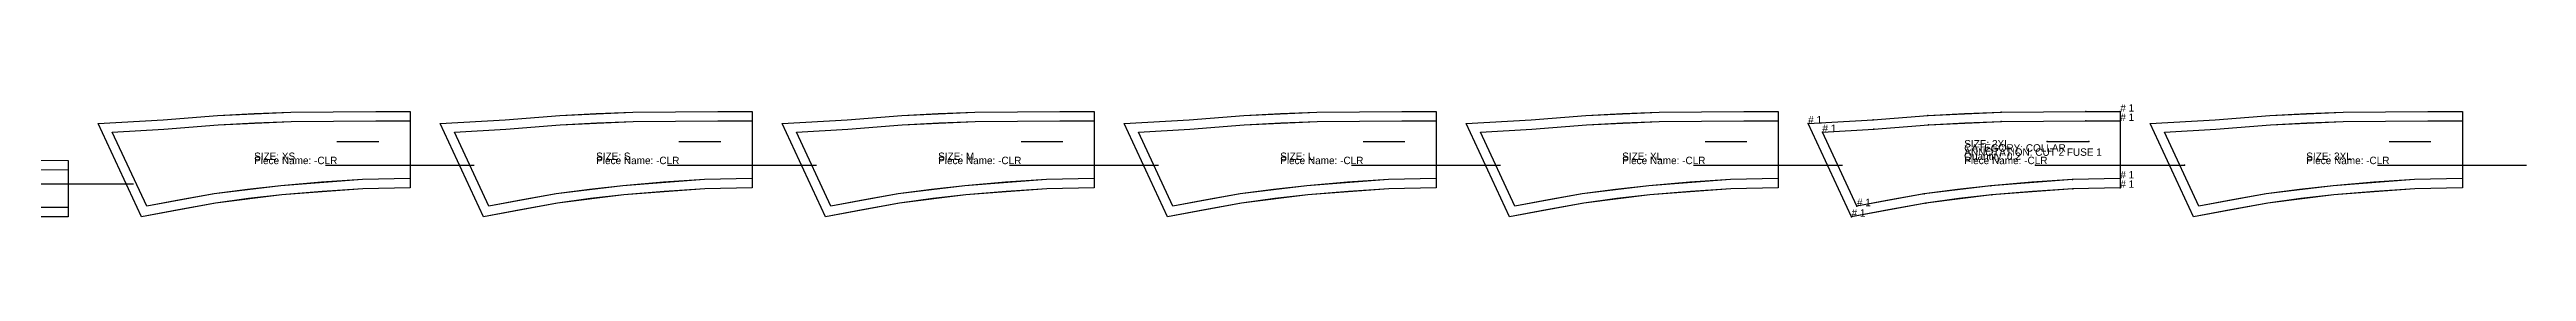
# Model space of a CAD drawing. Extents: x 0 to 1039, y 0 to 21.
# Drawn here: x 956.5 to 1039.5, y 0 to 3.8 of the extents above; entities that cross this region are included whole.
import ezdxf

# ---------------------------------------------------------------- set-up
doc = ezdxf.new("R2010")
doc.units = 0

# ---------------------------------------------------------------- blocks, each defined once
blk = doc.blocks.new('MYRA-CLRBND_3XL')
at = {"layer": '1'}
blk.add_lwpolyline([(10.577, 0), (7.6442, 0.0151), (6.0547, 0.1279), (6.0547, 0.1279), (5.0973, 0.2246), (3.9706, 0.403), (2.9423, 0.6311), (2.0147, 0.9087), (0, 1.6551), (0.1671, 2.0637), (0.2612, 2.244), (0.3979, 2.433), (0.5725, 2.6076), (0.7853, 2.7856), (1.0849, 2.9416), (1.3853, 3.0096), (1.645, 3.0231), (1.8728, 2.9967), (3.4513, 2.5402), (4.0877, 2.3769), (5.0845, 2.2024), (6.3188, 2.0643), (7.5239, 1.9802), (8.6549, 1.9193), (9.6479, 1.8938), (10.577, 1.881), (10.577, 0)], dxfattribs=at)
at = {"layer": '100'}
blk.add_line((3.002, 1.732), (4.2984, 1.4505), dxfattribs=at)
at = {"layer": '14'}
for points in [[(0.4114, 1.8342), (0.4513, 1.9318), (0.5281, 2.079), (0.6369, 2.2293), (0.784, 2.3765), (0.96, 2.5237), (1.1935, 2.6453), (1.4283, 2.6984), (1.6351, 2.7092), (1.8109, 2.6888)], [(1.8109, 2.6888), (3.3689, 2.2382), (4.0217, 2.0707), (5.0401, 1.8924), (6.2905, 1.7525), (7.5046, 1.6678), (8.6425, 1.6065), (9.6417, 1.5809), (10.577, 1.568)], [(10.577, 0.313), (7.6561, 0.328), (6.0815, 0.4398), (6.0815, 0.4398), (5.1375, 0.5351), (4.029, 0.7106), (3.0212, 0.9342), (2.1139, 1.2057), (0.4114, 1.8342)], [(10.577, 1.568)]]:
    blk.add_lwpolyline(points, dxfattribs=at)
at = {"layer": '5'}
blk.add_line((7.6827, 1.0985), (12.7655, 1.0985), dxfattribs=at)
at = {"layer": '6'}
blk.add_line((10.577, 1.881), (10.577, 0), dxfattribs=at)
at = {"layer": '7'}
blk.add_line((7.6827, 1.0985), (12.7655, 1.0985), dxfattribs=at)
at = {"layer": '84'}
blk.add_lwpolyline([(10.577, 0), (9.1103, -0.0043), (7.6442, 0.0151), (6.8489, 0.0622), (6.0547, 0.1279), (6.0547, 0.1279), (5.0973, 0.2246), (4.5326, 0.3056), (3.9706, 0.403), (3.4546, 0.5086), (2.9423, 0.6311), (2.4762, 0.7621), (2.0147, 0.9087), (1.0046, 1.2739), (0, 1.6551), (0.1671, 2.0637), (0.2612, 2.244), (0.3979, 2.433), (0.5725, 2.6076), (0.7853, 2.7856), (0.9307, 2.8724), (1.0849, 2.9416), (1.3853, 3.0096), (1.645, 3.0231), (1.8728, 2.9967), (3.4513, 2.5402), (4.0877, 2.3769), (4.5846, 2.2811), (5.0845, 2.2024), (5.7008, 2.1255), (6.3188, 2.0643), (7.5239, 1.9802), (8.6549, 1.9193), (9.6479, 1.8938), (10.577, 1.881), (10.577, 0)], dxfattribs=at)
at = {"layer": '87'}
for points in [[(0.4114, 1.8342), (0.4513, 1.9318), (0.5281, 2.079), (0.6369, 2.2293), (0.784, 2.3765), (0.96, 2.5237), (1.0733, 2.5913), (1.1935, 2.6453), (1.4283, 2.6984), (1.6351, 2.7092), (1.8109, 2.6888)], [(1.8109, 2.6888), (3.3689, 2.2382), (4.0217, 2.0707), (4.5293, 1.9728), (5.0401, 1.8924), (5.6644, 1.8145), (6.2905, 1.7525), (7.5046, 1.6678), (8.6425, 1.6065), (9.6417, 1.5809), (10.577, 1.568)], [(10.577, 0.313), (9.1163, 0.3087), (7.6561, 0.328), (6.8682, 0.3747), (6.0815, 0.4398), (6.0815, 0.4398), (5.1375, 0.5351), (4.582, 0.6149), (4.029, 0.7106), (3.5232, 0.8142), (3.0212, 0.9342), (2.5653, 1.0624), (2.1139, 1.2057), (1.2603, 1.5134), (0.4114, 1.8342)], [(10.577, 1.568)]]:
    blk.add_lwpolyline(points, dxfattribs=at)
at = {"layer": '1'}
for s, p in [('SIZE: 3XL', (5.2885, 1.6515)), ('Piece Name: -CLRBND', (5.2885, 1.5115))]:
    blk.add_text(s, height=0.25, dxfattribs=at).set_placement(p)
blk = doc.blocks.new('MYRA-CLR_XS')
at = {"layer": '1'}
blk.add_lwpolyline([(10.4495, 0.9716), (8.8642, 0.9356), (6.1519, 0.7294), (3.9351, 0.4529), (1.4524, 0), (0, 3.1288), (2.1781, 3.2481), (4.0047, 3.3938), (6.4571, 3.5063), (9.2963, 3.5274), (10.4495, 3.5274), (10.4495, 0.9716)], dxfattribs=at)
at = {"layer": '100'}
blk.add_line((7.9984, 2.5215), (9.3957, 2.5215), dxfattribs=at)
at = {"layer": '14'}
for points in [[(0.4784, 2.8415), (2.1991, 2.9358), (4.0243, 3.0814), (6.4654, 3.1934), (9.2975, 3.2144), (10.4495, 3.2144)], [(1.6337, 0.3528), (0.4784, 2.8415)], [(10.4495, 3.2144)], [(10.4495, 1.2847), (8.8488, 1.2483), (6.1206, 1.0409), (3.8877, 0.7624), (1.6337, 0.3528)]]:
    blk.add_lwpolyline(points, dxfattribs=at)
at = {"layer": '5'}
blk.add_line((7.6105, 1.7265), (12.5961, 1.7265), dxfattribs=at)
at = {"layer": '6'}
blk.add_line((10.4495, 3.5274), (10.4495, 0.9716), dxfattribs=at)
at = {"layer": '7'}
blk.add_line((7.6105, 1.7265), (12.5961, 1.7265), dxfattribs=at)
at = {"layer": '84'}
blk.add_lwpolyline([(10.4495, 0.9716), (8.8642, 0.9356), (7.5068, 0.8493), (6.1519, 0.7294), (5.0417, 0.6053), (3.9351, 0.4529), (2.6923, 0.2351), (1.4524, 0), (0, 3.1288), (2.1781, 3.2481), (4.0047, 3.3938), (5.2304, 3.4609), (6.4571, 3.5063), (7.8766, 3.5248), (9.2963, 3.5274), (10.4495, 3.5274), (10.4495, 0.9716)], dxfattribs=at)
at = {"layer": '87'}
for points in [[(0.4784, 2.8415), (2.1991, 2.9358), (4.0243, 3.0814), (5.2444, 3.1482), (6.4654, 3.1934), (7.8813, 3.2119), (9.2975, 3.2144), (10.4495, 3.2144)], [(1.6337, 0.3528), (0.4784, 2.8415)], [(10.4495, 3.2144)], [(10.4495, 1.2847), (8.8488, 1.2483), (7.4834, 1.1615), (6.1206, 1.0409), (5.0024, 0.9159), (3.8877, 0.7624), (2.7594, 0.5653), (1.6337, 0.3528)]]:
    blk.add_lwpolyline(points, dxfattribs=at)
at = {"layer": '1'}
for s, p in [('SIZE: XS', (5.2247, 1.9037)), ('Piece Name: -CLR', (5.2247, 1.7637))]:
    blk.add_text(s, height=0.25, dxfattribs=at).set_placement(p)
blk = doc.blocks.new('MYRA-CLR_S')
at = {"layer": '1'}
blk.add_lwpolyline([(10.4495, 0.9716), (8.8642, 0.9356), (6.1519, 0.7294), (3.9351, 0.4529), (1.4524, 0), (0, 3.1288), (2.1781, 3.2481), (4.0047, 3.3938), (6.4571, 3.5063), (9.2963, 3.5274), (10.4495, 3.5274), (10.4495, 0.9716)], dxfattribs=at)
at = {"layer": '100'}
blk.add_line((7.9984, 2.5215), (9.3957, 2.5215), dxfattribs=at)
at = {"layer": '14'}
for points in [[(0.4784, 2.8415), (2.1991, 2.9358), (4.0243, 3.0814), (6.4654, 3.1934), (9.2975, 3.2144), (10.4495, 3.2144)], [(1.6337, 0.3528), (0.4784, 2.8415)], [(10.4495, 3.2144)], [(10.4495, 1.2847), (8.8488, 1.2483), (6.1206, 1.0409), (3.8877, 0.7624), (1.6337, 0.3528)]]:
    blk.add_lwpolyline(points, dxfattribs=at)
at = {"layer": '5'}
blk.add_line((7.6105, 1.7265), (12.5961, 1.7265), dxfattribs=at)
at = {"layer": '6'}
blk.add_line((10.4495, 3.5274), (10.4495, 0.9716), dxfattribs=at)
at = {"layer": '7'}
blk.add_line((7.6105, 1.7265), (12.5961, 1.7265), dxfattribs=at)
at = {"layer": '84'}
blk.add_lwpolyline([(10.4495, 0.9716), (8.8642, 0.9356), (7.5068, 0.8493), (6.1519, 0.7294), (5.0417, 0.6053), (3.9351, 0.4529), (2.6923, 0.2351), (1.4524, 0), (0, 3.1288), (2.1781, 3.2481), (4.0047, 3.3938), (5.2304, 3.4609), (6.4571, 3.5063), (7.8766, 3.5248), (9.2963, 3.5274), (10.4495, 3.5274), (10.4495, 0.9716)], dxfattribs=at)
at = {"layer": '87'}
for points in [[(0.4784, 2.8415), (2.1991, 2.9358), (4.0243, 3.0814), (5.2444, 3.1482), (6.4654, 3.1934), (7.8813, 3.2119), (9.2975, 3.2144), (10.4495, 3.2144)], [(1.6337, 0.3528), (0.4784, 2.8415)], [(10.4495, 3.2144)], [(10.4495, 1.2847), (8.8488, 1.2483), (7.4834, 1.1615), (6.1206, 1.0409), (5.0024, 0.9159), (3.8877, 0.7624), (2.7594, 0.5653), (1.6337, 0.3528)]]:
    blk.add_lwpolyline(points, dxfattribs=at)
at = {"layer": '1'}
for s, p in [('SIZE: S', (5.2247, 1.9037)), ('Piece Name: -CLR', (5.2247, 1.7637))]:
    blk.add_text(s, height=0.25, dxfattribs=at).set_placement(p)
blk = doc.blocks.new('MYRA-CLR_M')
at = {"layer": '1'}
blk.add_lwpolyline([(10.4495, 0.9716), (8.8642, 0.9356), (6.1519, 0.7294), (3.9351, 0.4529), (1.4524, 0), (0, 3.1288), (2.1781, 3.2481), (4.0047, 3.3938), (6.4571, 3.5063), (9.2963, 3.5274), (10.4495, 3.5274), (10.4495, 0.9716)], dxfattribs=at)
at = {"layer": '100'}
blk.add_line((7.9984, 2.5215), (9.3957, 2.5215), dxfattribs=at)
at = {"layer": '14'}
for points in [[(0.4784, 2.8415), (2.1991, 2.9358), (4.0243, 3.0814), (6.4654, 3.1934), (9.2975, 3.2144), (10.4495, 3.2144)], [(1.6337, 0.3528), (0.4784, 2.8415)], [(10.4495, 3.2144)], [(10.4495, 1.2847), (8.8488, 1.2483), (6.1206, 1.0409), (3.8877, 0.7624), (1.6337, 0.3528)]]:
    blk.add_lwpolyline(points, dxfattribs=at)
at = {"layer": '5'}
blk.add_line((7.6105, 1.7265), (12.5961, 1.7265), dxfattribs=at)
at = {"layer": '6'}
blk.add_line((10.4495, 3.5274), (10.4495, 0.9716), dxfattribs=at)
at = {"layer": '7'}
blk.add_line((7.6105, 1.7265), (12.5961, 1.7265), dxfattribs=at)
at = {"layer": '84'}
blk.add_lwpolyline([(10.4495, 0.9716), (8.8642, 0.9356), (7.5068, 0.8493), (6.1519, 0.7294), (5.0417, 0.6053), (3.9351, 0.4529), (2.6923, 0.2351), (1.4524, 0), (0, 3.1288), (2.1781, 3.2481), (4.0047, 3.3938), (5.2304, 3.4609), (6.4571, 3.5063), (7.8766, 3.5248), (9.2963, 3.5274), (10.4495, 3.5274), (10.4495, 0.9716)], dxfattribs=at)
at = {"layer": '87'}
for points in [[(0.4784, 2.8415), (2.1991, 2.9358), (4.0243, 3.0814), (5.2444, 3.1482), (6.4654, 3.1934), (7.8813, 3.2119), (9.2975, 3.2144), (10.4495, 3.2144)], [(1.6337, 0.3528), (0.4784, 2.8415)], [(10.4495, 3.2144)], [(10.4495, 1.2847), (8.8488, 1.2483), (7.4834, 1.1615), (6.1206, 1.0409), (5.0024, 0.9159), (3.8877, 0.7624), (2.7594, 0.5653), (1.6337, 0.3528)]]:
    blk.add_lwpolyline(points, dxfattribs=at)
at = {"layer": '1'}
for s, p in [('SIZE: M', (5.2247, 1.9037)), ('Piece Name: -CLR', (5.2247, 1.7637))]:
    blk.add_text(s, height=0.25, dxfattribs=at).set_placement(p)
blk = doc.blocks.new('MYRA-CLR_L')
at = {"layer": '1'}
blk.add_lwpolyline([(10.4495, 0.9716), (8.8642, 0.9356), (6.1519, 0.7294), (3.9351, 0.4529), (1.4524, 0), (0, 3.1288), (2.1781, 3.2481), (4.0047, 3.3938), (6.4571, 3.5063), (9.2963, 3.5274), (10.4495, 3.5274), (10.4495, 0.9716)], dxfattribs=at)
at = {"layer": '100'}
blk.add_line((7.9984, 2.5215), (9.3957, 2.5215), dxfattribs=at)
at = {"layer": '14'}
for points in [[(0.4784, 2.8415), (2.1991, 2.9358), (4.0243, 3.0814), (6.4654, 3.1934), (9.2975, 3.2144), (10.4495, 3.2144)], [(1.6337, 0.3528), (0.4784, 2.8415)], [(10.4495, 3.2144)], [(10.4495, 1.2847), (8.8488, 1.2483), (6.1206, 1.0409), (3.8877, 0.7624), (1.6337, 0.3528)]]:
    blk.add_lwpolyline(points, dxfattribs=at)
at = {"layer": '5'}
blk.add_line((7.6105, 1.7265), (12.5961, 1.7265), dxfattribs=at)
at = {"layer": '6'}
blk.add_line((10.4495, 3.5274), (10.4495, 0.9716), dxfattribs=at)
at = {"layer": '7'}
blk.add_line((7.6105, 1.7265), (12.5961, 1.7265), dxfattribs=at)
at = {"layer": '84'}
blk.add_lwpolyline([(10.4495, 0.9716), (8.8642, 0.9356), (7.5068, 0.8493), (6.1519, 0.7294), (5.0417, 0.6053), (3.9351, 0.4529), (2.6923, 0.2351), (1.4524, 0), (0, 3.1288), (2.1781, 3.2481), (4.0047, 3.3938), (5.2304, 3.4609), (6.4571, 3.5063), (7.8766, 3.5248), (9.2963, 3.5274), (10.4495, 3.5274), (10.4495, 0.9716)], dxfattribs=at)
at = {"layer": '87'}
for points in [[(0.4784, 2.8415), (2.1991, 2.9358), (4.0243, 3.0814), (5.2444, 3.1482), (6.4654, 3.1934), (7.8813, 3.2119), (9.2975, 3.2144), (10.4495, 3.2144)], [(1.6337, 0.3528), (0.4784, 2.8415)], [(10.4495, 3.2144)], [(10.4495, 1.2847), (8.8488, 1.2483), (7.4834, 1.1615), (6.1206, 1.0409), (5.0024, 0.9159), (3.8877, 0.7624), (2.7594, 0.5653), (1.6337, 0.3528)]]:
    blk.add_lwpolyline(points, dxfattribs=at)
at = {"layer": '1'}
for s, p in [('SIZE: L', (5.2247, 1.9037)), ('Piece Name: -CLR', (5.2247, 1.7637))]:
    blk.add_text(s, height=0.25, dxfattribs=at).set_placement(p)
blk = doc.blocks.new('MYRA-CLR_XL')
at = {"layer": '1'}
blk.add_lwpolyline([(10.4495, 0.9716), (8.8642, 0.9356), (6.1519, 0.7294), (3.9351, 0.4529), (1.4524, 0), (0, 3.1288), (2.1781, 3.2481), (4.0047, 3.3938), (6.4571, 3.5063), (9.2963, 3.5274), (10.4495, 3.5274), (10.4495, 0.9716)], dxfattribs=at)
at = {"layer": '100'}
blk.add_line((7.9984, 2.5215), (9.3957, 2.5215), dxfattribs=at)
at = {"layer": '14'}
for points in [[(0.4784, 2.8415), (2.1991, 2.9358), (4.0243, 3.0814), (6.4654, 3.1934), (9.2975, 3.2144), (10.4495, 3.2144)], [(1.6337, 0.3528), (0.4784, 2.8415)], [(10.4495, 3.2144)], [(10.4495, 1.2847), (8.8488, 1.2483), (6.1206, 1.0409), (3.8877, 0.7624), (1.6337, 0.3528)]]:
    blk.add_lwpolyline(points, dxfattribs=at)
at = {"layer": '5'}
blk.add_line((7.6105, 1.7265), (12.5961, 1.7265), dxfattribs=at)
at = {"layer": '6'}
blk.add_line((10.4495, 3.5274), (10.4495, 0.9716), dxfattribs=at)
at = {"layer": '7'}
blk.add_line((7.6105, 1.7265), (12.5961, 1.7265), dxfattribs=at)
at = {"layer": '84'}
blk.add_lwpolyline([(10.4495, 0.9716), (8.8642, 0.9356), (7.5068, 0.8493), (6.1519, 0.7294), (5.0417, 0.6053), (3.9351, 0.4529), (2.6923, 0.2351), (1.4524, 0), (0, 3.1288), (2.1781, 3.2481), (4.0047, 3.3938), (5.2304, 3.4609), (6.4571, 3.5063), (7.8766, 3.5248), (9.2963, 3.5274), (10.4495, 3.5274), (10.4495, 0.9716)], dxfattribs=at)
at = {"layer": '87'}
for points in [[(0.4784, 2.8415), (2.1991, 2.9358), (4.0243, 3.0814), (5.2444, 3.1482), (6.4654, 3.1934), (7.8813, 3.2119), (9.2975, 3.2144), (10.4495, 3.2144)], [(1.6337, 0.3528), (0.4784, 2.8415)], [(10.4495, 3.2144)], [(10.4495, 1.2847), (8.8488, 1.2483), (7.4834, 1.1615), (6.1206, 1.0409), (5.0024, 0.9159), (3.8877, 0.7624), (2.7594, 0.5653), (1.6337, 0.3528)]]:
    blk.add_lwpolyline(points, dxfattribs=at)
at = {"layer": '1'}
for s, p in [('SIZE: XL', (5.2247, 1.9037)), ('Piece Name: -CLR', (5.2247, 1.7637))]:
    blk.add_text(s, height=0.25, dxfattribs=at).set_placement(p)
blk = doc.blocks.new('MYRA-CLR_2XL')
at = {"layer": '1'}
blk.add_lwpolyline([(10.4495, 0.9716), (8.8642, 0.9356), (6.1519, 0.7294), (3.9351, 0.4529), (1.4524, 0), (0, 3.1288), (2.1781, 3.2481), (4.0047, 3.3938), (6.4571, 3.5063), (9.2963, 3.5274), (10.4495, 3.5274), (10.4495, 0.9716)], dxfattribs=at)
at = {"layer": '100'}
blk.add_line((7.9984, 2.5215), (9.3957, 2.5215), dxfattribs=at)
at = {"layer": '14'}
for points in [[(0.4784, 2.8415), (2.1991, 2.9358), (4.0243, 3.0814), (6.4654, 3.1934), (9.2975, 3.2144), (10.4495, 3.2144)], [(1.6337, 0.3528), (0.4784, 2.8415)], [(10.4495, 3.2144)], [(10.4495, 1.2847), (8.8488, 1.2483), (6.1206, 1.0409), (3.8877, 0.7624), (1.6337, 0.3528)]]:
    blk.add_lwpolyline(points, dxfattribs=at)
at = {"layer": '2'}
for p in [(10.4495, 3.5274), (0, 3.1288), (0.4784, 2.8415), (0.4784, 2.8415), (7.9984, 2.5215), (9.3957, 2.5215), (10.4495, 3.2144), (10.4495, 3.2144), (7.6105, 1.7265), (12.5961, 1.7265), (10.4495, 1.2847), (10.4495, 1.2847), (10.4495, 0.9716), (10.4495, 0.9716), (1.4524, 0), (1.6337, 0.3528), (1.6337, 0.3528)]:
    blk.add_point(p, dxfattribs=at)
at = {"layer": '3'}
for p in [(4.0047, 3.3938), (6.4571, 3.5063), (9.2963, 3.5274), (2.1781, 3.2481), (2.1991, 2.9358), (4.0243, 3.0814), (6.4654, 3.1934), (9.2975, 3.2144), (6.1206, 1.0409), (8.8488, 1.2483), (8.8642, 0.9356), (3.8877, 0.7624), (3.9351, 0.4529), (6.1519, 0.7294)]:
    blk.add_point(p, dxfattribs=at)
at = {"layer": '5'}
blk.add_line((7.6105, 1.7265), (12.5961, 1.7265), dxfattribs=at)
at = {"layer": '6'}
blk.add_line((10.4495, 3.5274), (10.4495, 0.9716), dxfattribs=at)
at = {"layer": '7'}
blk.add_line((7.6105, 1.7265), (12.5961, 1.7265), dxfattribs=at)
at = {"layer": '80'}
for p in [(10.4495, 3.5274, 0.188), (10.4495, 3.2144, 0.188), (10.4495, 1.2847, 0.188), (10.4495, 0.9716, 0.188)]:
    blk.add_point(p, dxfattribs=at)
at = {"layer": '84'}
blk.add_lwpolyline([(10.4495, 0.9716), (8.8642, 0.9356), (7.5068, 0.8493), (6.1519, 0.7294), (5.0417, 0.6053), (3.9351, 0.4529), (2.6923, 0.2351), (1.4524, 0), (0, 3.1288), (2.1781, 3.2481), (4.0047, 3.3938), (5.2304, 3.4609), (6.4571, 3.5063), (7.8766, 3.5248), (9.2963, 3.5274), (10.4495, 3.5274), (10.4495, 0.9716)], dxfattribs=at)
at = {"layer": '87'}
for points in [[(0.4784, 2.8415), (2.1991, 2.9358), (4.0243, 3.0814), (5.2444, 3.1482), (6.4654, 3.1934), (7.8813, 3.2119), (9.2975, 3.2144), (10.4495, 3.2144)], [(1.6337, 0.3528), (0.4784, 2.8415)], [(10.4495, 3.2144)], [(10.4495, 1.2847), (8.8488, 1.2483), (7.4834, 1.1615), (6.1206, 1.0409), (5.0024, 0.9159), (3.8877, 0.7624), (2.7594, 0.5653), (1.6337, 0.3528)]]:
    blk.add_lwpolyline(points, dxfattribs=at)
at = {"layer": '1'}
for s, p in [('# 1', (0, 3.1288)), ('SIZE: 2XL', (5.2247, 2.3237)), ('ANNOTATION: CUT 2 FUSE 1', (5.2247, 2.0437)), ('Quantity: 0,2', (5.2247, 1.9037)), ('CATEGORY: COLLAR', (5.2247, 2.1837)), ('Piece Name: -CLR', (5.2247, 1.7637)), ('# 1', (10.4495, 0.9716)), ('# 1', (1.4524, 0))]:
    blk.add_text(s, height=0.25, dxfattribs=at).set_placement(p)
at = {"layer": '14'}
for p in [(10.4495, 3.2144), (0.4784, 2.8415), (0.4784, 2.8415), (10.4495, 1.2847), (1.6337, 0.3528), (1.6337, 0.3528)]:
    blk.add_text('# 1', height=0.25, dxfattribs=at).set_placement(p)
at = {"layer": '80'}
for p in [(10.4495, 3.5274), (10.4495, 3.2144), (10.4495, 1.2847), (10.4495, 0.9716)]:
    blk.add_text('# 1', height=0.25, dxfattribs=at).set_placement(p)
blk = doc.blocks.new('MYRA-CLR_3XL')
at = {"layer": '1'}
blk.add_lwpolyline([(10.4495, 0.9716), (8.8642, 0.9356), (6.1519, 0.7294), (3.9351, 0.4529), (1.4524, 0), (0, 3.1288), (2.1781, 3.2481), (4.0047, 3.3938), (6.4571, 3.5063), (9.2963, 3.5274), (10.4495, 3.5274), (10.4495, 0.9716)], dxfattribs=at)
at = {"layer": '100'}
blk.add_line((7.9984, 2.5215), (9.3957, 2.5215), dxfattribs=at)
at = {"layer": '14'}
for points in [[(0.4784, 2.8415), (2.1991, 2.9358), (4.0243, 3.0814), (6.4654, 3.1934), (9.2975, 3.2144), (10.4495, 3.2144)], [(1.6337, 0.3528), (0.4784, 2.8415)], [(10.4495, 3.2144)], [(10.4495, 1.2847), (8.8488, 1.2483), (6.1206, 1.0409), (3.8877, 0.7624), (1.6337, 0.3528)]]:
    blk.add_lwpolyline(points, dxfattribs=at)
at = {"layer": '5'}
blk.add_line((7.6105, 1.7265), (12.5961, 1.7265), dxfattribs=at)
at = {"layer": '6'}
blk.add_line((10.4495, 3.5274), (10.4495, 0.9716), dxfattribs=at)
at = {"layer": '7'}
blk.add_line((7.6105, 1.7265), (12.5961, 1.7265), dxfattribs=at)
at = {"layer": '84'}
blk.add_lwpolyline([(10.4495, 0.9716), (8.8642, 0.9356), (7.5068, 0.8493), (6.1519, 0.7294), (5.0417, 0.6053), (3.9351, 0.4529), (2.6923, 0.2351), (1.4524, 0), (0, 3.1288), (2.1781, 3.2481), (4.0047, 3.3938), (5.2304, 3.4609), (6.4571, 3.5063), (7.8766, 3.5248), (9.2963, 3.5274), (10.4495, 3.5274), (10.4495, 0.9716)], dxfattribs=at)
at = {"layer": '87'}
for points in [[(0.4784, 2.8415), (2.1991, 2.9358), (4.0243, 3.0814), (5.2444, 3.1482), (6.4654, 3.1934), (7.8813, 3.2119), (9.2975, 3.2144), (10.4495, 3.2144)], [(1.6337, 0.3528), (0.4784, 2.8415)], [(10.4495, 3.2144)], [(10.4495, 1.2847), (8.8488, 1.2483), (7.4834, 1.1615), (6.1206, 1.0409), (5.0024, 0.9159), (3.8877, 0.7624), (2.7594, 0.5653), (1.6337, 0.3528)]]:
    blk.add_lwpolyline(points, dxfattribs=at)
at = {"layer": '1'}
for s, p in [('SIZE: 3XL', (5.2247, 1.9037)), ('Piece Name: -CLR', (5.2247, 1.7637))]:
    blk.add_text(s, height=0.25, dxfattribs=at).set_placement(p)

msp = doc.modelspace()

# ---------------------------------------------------------------- block references
at = {"layer": '1'}
for name, p in [('MYRA-CLR_XS', (958.1606, 0)), ('MYRA-CLR_S', (969.6101, 0)), ('MYRA-CLR_M', (981.0596, 0)), ('MYRA-CLR_L', (992.5091, 0)), ('MYRA-CLR_XL', (1003.9586, 0)), ('MYRA-CLR_2XL', (1015.4081, 0)), ('MYRA-CLR_3XL', (1026.8576, 0)), ('MYRA-CLRBND_3XL', (946.5836, 0))]:
    msp.add_blockref(name, p, dxfattribs=at)

doc.saveas('drawing.dxf')
